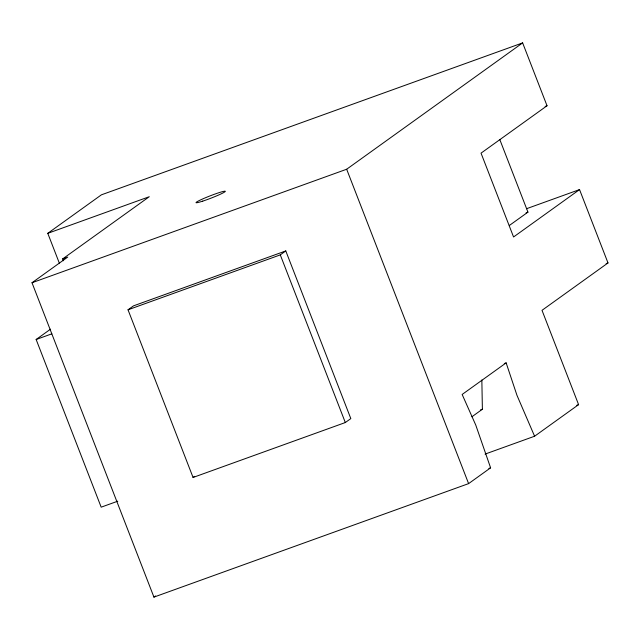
<?xml version="1.0" encoding="UTF-8"?>
<svg xmlns="http://www.w3.org/2000/svg" width="640" height="640" viewBox="0 0 640 640"><rect width="100%" height="100%" fill="white"/><g stroke="black" fill="none" stroke-linecap="round" stroke-linejoin="round"><path stroke-width="0.96" d="M59.32 263.088L47.776 233.328L101.4 194.832L522.64 42.888L547.032 105.76L481.04 153.144L513.56 236.976L579.544 189.592L608 262.944L542.008 310.328L578.592 404.64L534.592 436.232L485.072 454.096M63.392 260.768L62.672 258.904L149.28 196.712L47.776 233.328M534.592 436.232L516.96 395.304L506.144 362.88L462.152 394.464L475.776 425.096L490.6 467.824L468.608 483.616L153.936 597.112L32 282.744L67.744 257.08L62.672 258.904M117.792 501.176L101.176 507.168L36.144 339.496L50.512 329.184M128.024 309.8L133.528 305.848L285.784 250.928L350.816 418.592L345.32 422.544L193.064 477.464L128.024 309.8L280.288 254.88L285.784 250.928M32 282.744L346.664 169.24L522.64 42.888M509.344 225.488L527.944 212.136L499.768 139.48M193.064 477.464L194.632 476.336M153.936 597.112L155.536 595.968M471.928 416.76L482.384 409.248L481.848 379.992M545.152 106.432L547.032 105.76M36.144 339.496L51.832 333.84M526.512 208.72L579.544 189.592M526.072 212.808L527.944 212.136M606.136 263.616L608 262.944M504.272 363.552L506.144 362.88M480.504 409.928L482.384 409.248M576.712 405.32L578.592 404.64M488.856 468.448L490.6 467.824M346.664 169.24L468.608 483.616M280.288 254.88L345.32 422.544M202.744 201.128A15.648 1.224 -21.2 0 0 225.304 191.408A15.648 1.224 -21.2 0 0 204.136 198.312A15.648 1.224 -21.2 0 0 202.744 201.128"/></g></svg>
